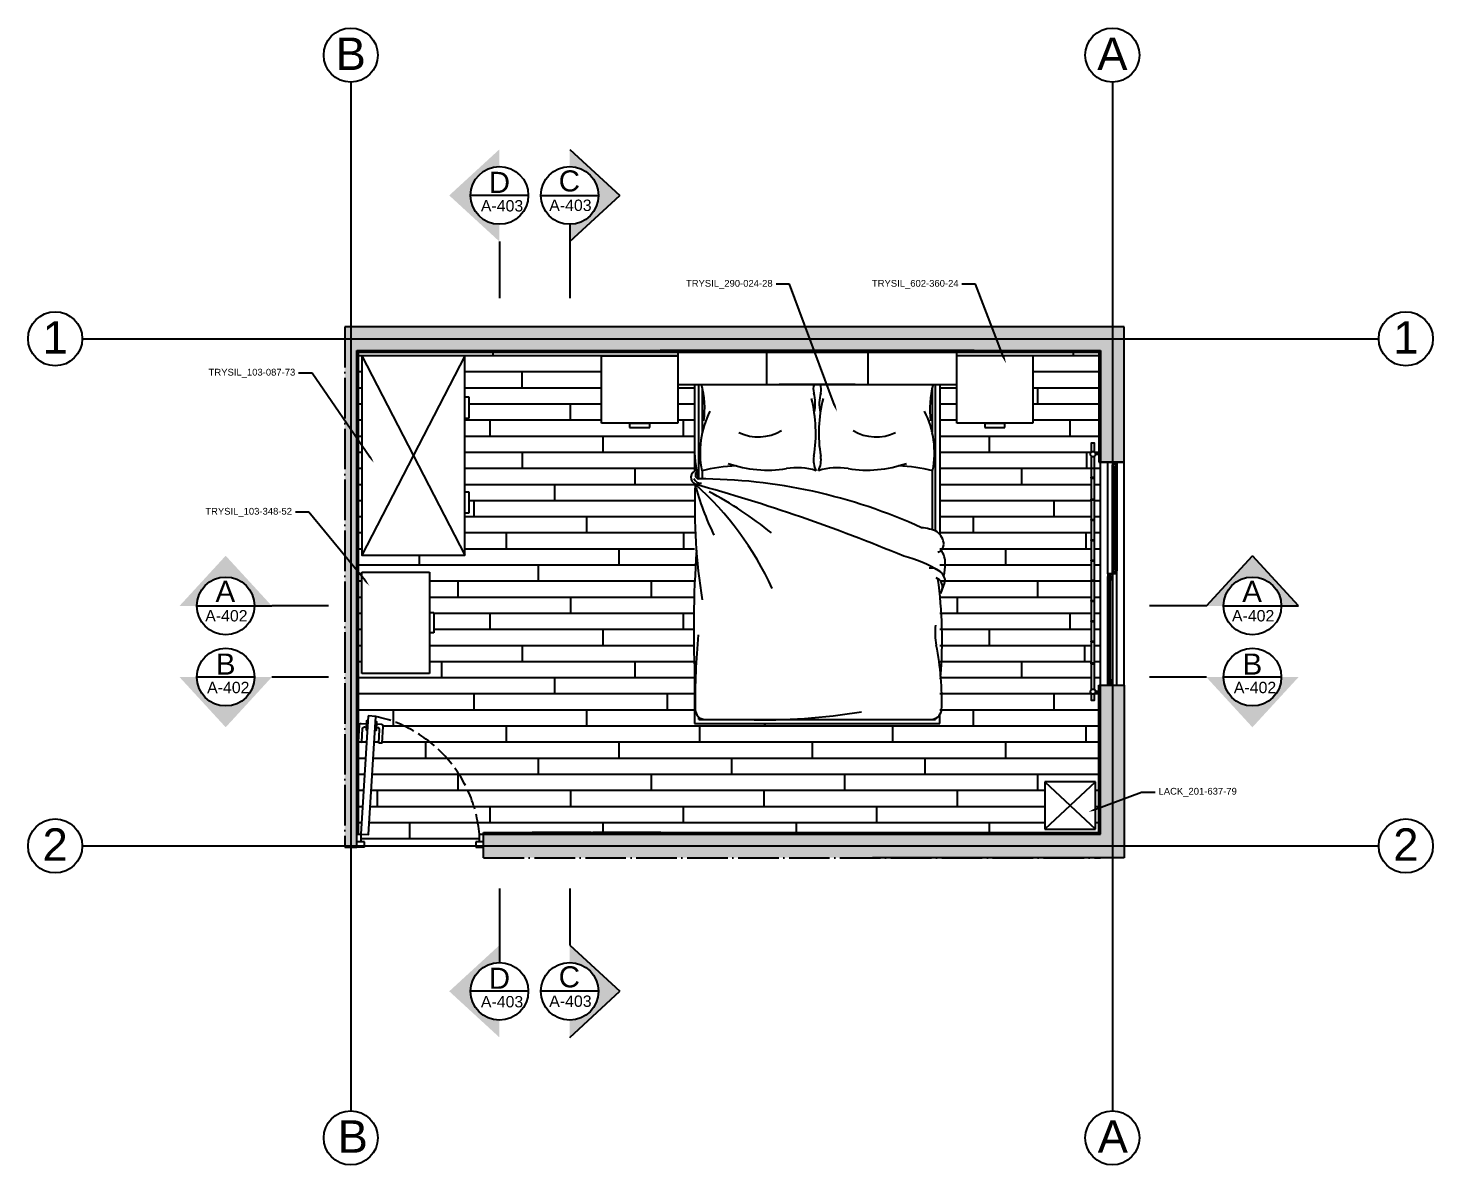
# Model space of a CAD drawing. Header units: millimetres. Extents: x 403 to 3338, y 395 to 1861.
# Drawn here: x 403 to 1234, y 1188 to 1861 of the extents above; entities that cross this region are included whole.
import ezdxf
from ezdxf import colors
from ezdxf.entities.mleader import LeaderData, LeaderLine
from ezdxf.enums import TextEntityAlignment as Align
from ezdxf.math import Vec2, Vec3

# ---------------------------------------------------------------- set-up
doc = ezdxf.new("R2010")
doc.units = ezdxf.units.MM
doc.linetypes.add('ACAD_ISO02W100', pattern=[15, 12, -3])
doc.linetypes.add('ACAD_ISO04W100', pattern=[30, 24, -3, 0, -3])
for name, color, linetype in [('A-ANNO-SYMB', 3, 'Continuous'), ('A-ANNO-TEXT', 3, 'Continuous'), ('A-DOOR-FULL', 4, 'Continuous'), ('A-FURN', 8, 'Continuous'), ('A-GLAZ-FULL', 4, 'Continuous'), ('A-WALL-FULL', 7, 'Continuous'), ('ACCESSORI', 6, 'Continuous'), ('CAMPITURA', 255, 'Continuous'), ('PAVIMENTAZIONE', 1, 'Continuous')]:
    doc.layers.add(name, color=color, linetype=linetype)
doc.styles.add('ARIAL', font='arial.ttf')
doc.styles.get("Standard").update_dxf_attribs({"font": 'arial.ttf'})

msp = doc.modelspace()

# ---------------------------------------------------------------- hatches: boundary and pattern name
at = {"layer": 'A-ANNO-SYMB'}
h = msp.add_hatch(color=256, dxfattribs=at)
h.dxf.hatch_style = 1
h.paths.add_polyline_path([(681.86, 1734.32), (681.86, 1744.5, -1), (681.86, 1778.64), (681.86, 1788.82), (652.2, 1761.57)])
h = msp.add_hatch(color=256, dxfattribs=at)
h.dxf.hatch_style = 1
h.paths.add_polyline_path([(723.44, 1788.82), (723.44, 1778.64, -1), (723.44, 1744.5), (723.44, 1734.32), (753.1, 1761.57)])
h = msp.add_hatch(color=256, dxfattribs=at)
h.dxf.hatch_style = 1
h.paths.add_polyline_path([(492.77, 1518.78), (502.95, 1518.78, -1), (537.09, 1518.78), (547.26, 1518.78), (520.02, 1548.44)])
h = msp.add_hatch(color=256, dxfattribs=at)
h.dxf.hatch_style = 1
h.paths.add_polyline_path([(1099.88, 1518.78), (1110.05, 1518.78, -1), (1144.2, 1518.78), (1154.37, 1518.78), (1127.12, 1548.44)])
h = msp.add_hatch(color=256, dxfattribs=at)
h.dxf.hatch_style = 1
h.paths.add_polyline_path([(547.26, 1476.62), (537.09, 1476.62, -1), (502.95, 1476.62), (492.77, 1476.62), (520.02, 1446.96)])
h = msp.add_hatch(color=256, dxfattribs=at)
h.dxf.hatch_style = 1
h.paths.add_polyline_path([(1154.37, 1476.62), (1144.2, 1476.62, -1), (1110.05, 1476.62), (1099.88, 1476.62), (1127.12, 1446.96)])
h = msp.add_hatch(color=256, dxfattribs=at)
h.dxf.hatch_style = 1
h.paths.add_polyline_path([(681.87, 1263.53), (681.87, 1273.71, -1), (681.87, 1307.85), (681.87, 1318.03), (652.21, 1290.78)])
h = msp.add_hatch(color=256, dxfattribs=at)
h.dxf.hatch_style = 1
h.paths.add_polyline_path([(723.44, 1318.03), (723.44, 1307.85, -1), (723.44, 1273.71), (723.44, 1263.53), (753.1, 1290.78)])
at = {"layer": 'CAMPITURA'}
h = msp.add_hatch(color=9, dxfattribs=at)
h.dxf.hatch_style = 1
h.paths.add_polyline_path([(1051.32, 1683.78), (590.43, 1683.78), (590.43, 1376.08), (597.51, 1376.08), (597.51, 1669.78), (1037.32, 1669.78), (1037.32, 1603.78), (1051.32, 1603.78)])
h.paths.add_polyline_path([(1037.32, 1383.78), (672.51, 1383.78), (672.51, 1369.78), (1037.32, 1369.78), (1051.32, 1369.78), (1051.32, 1471.78), (1044.32, 1471.78), (1044.32, 1471.78), (1037.32, 1471.78)])

# ---------------------------------------------------------------- linework, layer by layer
at = {"layer": 'A-ANNO-SYMB'}
for p, q in [((723.44, 1788.82), (753.1, 1761.57)), ((698.96, 1761.57), (664.82, 1761.57)), ((706.37, 1761.57), (740.51, 1761.57)), ((723.44, 1734.32), (753.1, 1761.57)), ((723.44, 1744.5), (723.44, 1734.32)), ((681.86, 1734.32), (681.86, 1700.72)), ((723.44, 1734.32), (723.44, 1700.72)), ((1099.88, 1518.78), (1127.12, 1548.44)), ((1154.37, 1518.78), (1127.12, 1548.44)), ((502.95, 1518.78), (537.09, 1518.78)), ((537.09, 1518.78), (547.26, 1518.78)), ((580.86, 1518.78), (547.26, 1518.78)), ((1099.88, 1518.78), (1066.28, 1518.78)), ((1110.05, 1518.78), (1144.2, 1518.78)), ((1144.2, 1518.78), (1154.37, 1518.78)), ((537.09, 1476.64), (502.95, 1476.64)), ((580.86, 1476.62), (547.26, 1476.62)), ((1099.88, 1476.62), (1066.28, 1476.62)), ((1144.19, 1476.64), (1110.05, 1476.64)), ((681.9, 1351.63), (681.9, 1307.85)), ((723.44, 1351.63), (723.44, 1318.03)), ((723.44, 1318.03), (753.1, 1290.78)), ((698.97, 1290.78), (664.83, 1290.78)), ((740.51, 1290.78), (706.37, 1290.78)), ((723.44, 1263.53), (753.1, 1290.78))]:
    msp.add_line(p, q, dxfattribs=at)
at = {"layer": 'A-ANNO-SYMB', "ltscale": 0.04}
for p, q in [((435.19, 1676.78), (1201.84, 1676.78)), ((435.19, 1376.78), (1201.84, 1376.78))]:
    msp.add_line(p, q, dxfattribs=at)
for points in [[(593.97, 1828.56), (593.97, 1220.09)], [(1044.32, 1828.56), (1044.32, 1220.09)]]:
    msp.add_lwpolyline(points, dxfattribs=at)
at = {"layer": 'A-ANNO-SYMB'}
for centre, radius in [((593.97, 1844.56), 16), ((1044.32, 1844.56), 16), ((681.89, 1761.57), 17.07), ((723.44, 1761.57), 17.07), ((419.19, 1676.78), 16), ((1217.84, 1676.78), 16), ((520.02, 1518.78), 17.07), ((1127.12, 1518.78), 17.07), ((520.02, 1476.64), 17.07), ((1127.12, 1476.64), 17.07), ((419.19, 1376.78), 16), ((1217.84, 1376.78), 16), ((681.9, 1290.78), 17.07), ((723.44, 1290.78), 17.07), ((593.97, 1204.09), 16), ((1044.32, 1204.09), 16)]:
    msp.add_circle(centre, radius, dxfattribs=at)
at = {"layer": 'A-DOOR-FULL', "ltscale": 0.1}
for p, q in [((597.51, 1383.78), (600.01, 1383.78)), ((600.01, 1379.28), (597.51, 1379.28)), ((600.01, 1383.78), (600.01, 1379.28)), ((602.01, 1379.28), (600.01, 1379.28)), ((602.01, 1376.08), (602.01, 1379.28)), ((672.51, 1379.28), (668.01, 1379.28)), ((668.01, 1379.28), (668.01, 1376.08)), ((670.01, 1383.78), (672.51, 1383.78)), ((670.01, 1379.28), (670.01, 1383.78)), ((602.01, 1376.08), (597.51, 1376.08)), ((668.01, 1376.08), (672.51, 1376.08))]:
    msp.add_line(p, q, dxfattribs=at)
at = {"layer": 'A-DOOR-FULL', "ltscale": 15}
msp.add_lwpolyline([(604.23, 1453.65), (600.01, 1383.78), (604.5, 1383.51), (608.72, 1453.38)], close=True, dxfattribs=at)
at = {"layer": 'A-DOOR-FULL', "linetype": 'ACAD_ISO02W100'}
msp.add_arc((592.26, 1377.1), 78.04, 4.91215, 77.82292, dxfattribs=at)
at = {"layer": 'A-FURN'}
for p, q in [((661.51, 1666.78), (600.51, 1548.78)), ((600.51, 1666.78), (661.51, 1548.78)), ((742.32, 1666.78), (787.32, 1666.78)), ((742.32, 1626.78), (742.32, 1666.78)), ((787.32, 1666.78), (787.32, 1626.78)), ((952.32, 1666.81), (997.32, 1666.81)), ((952.32, 1626.81), (952.32, 1666.81)), ((997.32, 1666.81), (997.32, 1626.81)), ((797.32, 1649.78), (797.32, 1598.62)), ((799.82, 1593.87), (799.82, 1649.78)), ((801.82, 1648.03), (801.82, 1621.27)), ((892.32, 1649.78), (847.32, 1649.78)), ((937.82, 1648.03), (937.82, 1621.27)), ((939.82, 1563.03), (939.82, 1649.78)), ((942.32, 1649.78), (942.32, 1561.02)), ((664.01, 1642.2), (661.51, 1642.2)), ((664.01, 1629.86), (664.01, 1642.2)), ((661.51, 1629.86), (664.01, 1629.86)), ((787.32, 1626.78), (742.32, 1626.78)), ((758.82, 1626.78), (758.82, 1624.28)), ((758.82, 1626.78), (770.82, 1626.78)), ((758.82, 1624.28), (770.82, 1624.28)), ((770.82, 1624.28), (770.82, 1626.78)), ((997.32, 1626.81), (952.32, 1626.81)), ((968.82, 1626.81), (968.82, 1624.31)), ((968.82, 1626.81), (980.82, 1626.81)), ((968.82, 1624.31), (980.82, 1624.31)), ((980.82, 1624.31), (980.82, 1626.81)), ((1034.29, 1608.76), (1037.32, 1608.76)), ((1037.32, 1608.28), (1034.29, 1608.27)), ((1037.32, 1471.78), (1037.32, 1603.78)), ((1041.69, 1537.78), (1041.69, 1603.78)), ((1051.32, 1471.78), (1051.32, 1603.78)), ((801.82, 1598.81), (801.82, 1593.63)), ((937.82, 1598.81), (937.82, 1563.77)), ((1031.71, 1594.85), (1033.81, 1594.85)), ((1031.71, 1594.35), (1031.71, 1594.85)), ((1031.71, 1594.35), (1033.81, 1594.35)), ((664.01, 1586.13), (661.51, 1586.13)), ((664.01, 1573.79), (664.01, 1586.13)), ((1031.8, 1581.94), (1033.81, 1581.94)), ((1031.8, 1581.44), (1031.8, 1581.94)), ((1031.8, 1581.44), (1033.81, 1581.44)), ((661.51, 1573.79), (664.01, 1573.79)), ((1031.8, 1569.94), (1033.81, 1569.94)), ((1031.8, 1569.44), (1031.8, 1569.94)), ((1031.8, 1569.44), (1033.81, 1569.44)), ((1031.8, 1557.89), (1033.81, 1557.89)), ((1031.8, 1557.39), (1031.8, 1557.89)), ((1031.8, 1557.39), (1033.81, 1557.39)), ((1031.8, 1545.84), (1033.81, 1545.84)), ((1031.8, 1545.34), (1031.8, 1545.84)), ((1031.8, 1545.34), (1033.81, 1545.34)), ((600.51, 1478.78), (600.51, 1538.78)), ((600.51, 1538.78), (640.51, 1538.78)), ((640.51, 1538.78), (640.51, 1478.78)), ((1046.94, 1471.78), (1046.94, 1537.78)), ((945.11, 1532.54), (942.72, 1526.05)), ((1031.8, 1534.05), (1033.81, 1534.05)), ((1031.8, 1533.55), (1031.8, 1534.05)), ((1031.8, 1533.55), (1033.81, 1533.55)), ((1031.8, 1522), (1033.81, 1522)), ((1031.8, 1521.5), (1031.8, 1522)), ((1031.8, 1521.5), (1033.81, 1521.5)), ((640.51, 1514.78), (643.01, 1514.78)), ((643.01, 1514.78), (643.01, 1502.78)), ((598.51, 1509.03), (597.51, 1509.03)), ((598.51, 1508.53), (597.51, 1508.53)), ((1031.8, 1509.95), (1033.81, 1509.95)), ((1031.8, 1509.45), (1031.8, 1509.95)), ((1031.8, 1509.45), (1033.81, 1509.45)), ((643.01, 1502.78), (640.51, 1502.78)), ((1031.8, 1497.96), (1033.81, 1497.96)), ((1031.8, 1497.46), (1031.8, 1497.96)), ((1031.8, 1497.46), (1033.81, 1497.46)), ((640.51, 1478.78), (600.51, 1478.78)), ((797.32, 1479.78), (797.32, 1449.12)), ((1031.71, 1485.06), (1033.81, 1485.06)), ((1031.71, 1484.56), (1031.71, 1485.06)), ((1031.71, 1484.56), (1033.81, 1484.56)), ((1034.29, 1468.29), (1037.32, 1468.29)), ((1037.32, 1467.8), (1034.29, 1467.79)), ((942.32, 1449.12), (942.32, 1454.47)), ((797.32, 1449.12), (942.32, 1449.12)), ((799.82, 1451.62), (799.82, 1452.91)), ((799.82, 1451.62), (939.82, 1451.62)), ((801.82, 1451.78), (801.82, 1451.62)), ((939.82, 1452.17), (939.82, 1451.62)), ((1034.32, 1414.78), (1004.32, 1414.78)), ((1004.32, 1414.78), (1004.32, 1386.78)), ((1034.32, 1414.78), (1004.32, 1386.78)), ((1004.32, 1414.78), (1034.32, 1386.78)), ((1034.32, 1386.78), (1034.32, 1414.78)), ((736.2, 1384.78), (736.2, 1383.78)), ((737.2, 1384.78), (737.2, 1383.78)), ((772.2, 1384.78), (772.2, 1383.78)), ((1004.32, 1386.78), (1034.32, 1386.78))]:
    msp.add_line(p, q, dxfattribs=at)
for points in [[(847.32, 1669.78), (787.32, 1669.78), (787.32, 1649.78), (847.32, 1649.78)], [(892.32, 1649.78), (952.32, 1649.78), (952.32, 1669.78), (892.32, 1669.78)], [(1033.81, 1609.65), (1033.81, 1615.03), (1031.81, 1615.03), (1031.81, 1609.65)], [(1031.81, 1607.42), (1031.81, 1594.85)], [(1033.81, 1469.15), (1033.81, 1607.42)], [(1031.81, 1594.35), (1031.81, 1581.94)], [(1031.81, 1581.44), (1031.81, 1569.94)], [(1031.81, 1569.44), (1031.81, 1557.89)], [(1031.81, 1557.39), (1031.81, 1545.84)], [(1031.81, 1547.49), (1031.81, 1545.84)], [(1031.81, 1545.84), (1031.81, 1534.05)], [(598.51, 1509.03), (598.51, 1539.03), (597.51, 1539.03), (597.51, 1509.03)], [(1031.81, 1533.55), (1031.81, 1522)], [(1031.81, 1521.5), (1031.81, 1509.95)], [(597.51, 1508.53), (597.51, 1478.53), (598.51, 1478.53), (598.51, 1508.53)], [(1031.81, 1509.45), (1031.81, 1497.96)], [(1031.81, 1497.46), (1031.81, 1485.06)], [(1031.81, 1484.56), (1031.81, 1469.15)], [(1031.81, 1466.92), (1031.81, 1463.03), (1033.81, 1463.03), (1033.81, 1466.92)], [(736.2, 1384.78), (701.2, 1384.78), (701.2, 1383.78), (736.2, 1383.78)], [(737.2, 1383.78), (777.32, 1383.78), (777.32, 1384.78), (737.2, 1384.78)]]:
    msp.add_lwpolyline(points, dxfattribs=at)
for points in [[(839.82, 1649.78), (899.82, 1649.78), (899.82, 1669.78), (839.82, 1669.78)], [(600.51, 1666.78), (600.51, 1548.78), (661.51, 1548.78), (661.51, 1666.78)]]:
    msp.add_lwpolyline(points, close=True, dxfattribs=at)
for centre in [(1032.81, 1608.53), (1032.81, 1468.03)]:
    msp.add_circle(centre, 1.5, dxfattribs=at)
for centre, radius, start, end in [((747.81, 1635.48), 55.45, 352.46108, 14.94438), ((876.06, 1647.01), 8.58, 161.17617, 195.19877), ((844.88, 1638.54), 23.74, 347.31196, 15.19877), ((894.76, 1638.54), 23.74, 164.80123, 192.68804), ((863.57, 1647.01), 8.58, 344.80123, 18.82383), ((991.83, 1635.48), 55.45, 165.05562, 187.53892), ((786.5, 1621.1), 82.44, 350.37112, 14.25995), ((953.14, 1621.1), 82.44, 165.74005, 189.62888), ((855.08, 1609.43), 54.56, 153.33187, 191.28912), ((884.55, 1609.43), 54.56, 348.71088, 26.66813), ((835.09, 1644.84), 26.14, 243.70245, 301.27025), ((904.55, 1644.84), 26.14, 238.72975, 296.29755), ((872.77, 1612.85), 75.59, 178.78024, 194.52183), ((881.38, 1605), 13.8, 170.37112, 206.96494), ((858.25, 1605), 13.8, 333.03506, 9.62888), ((799.65, 1594.75), 4.52, 106.30048, 243.93818), ((800.06, 1596.13), 2.28, 129.39578, 258.1256), ((824.84, 1506.13), 95.5, 91.79615, 104.10085), ((840.35, 1669.25), 70.16, 250.6572, 279.25007), ((857.74, 1563.05), 37.46, 72.35976, 99.39259), ((881.9, 1563.05), 37.46, 80.60741, 107.64024), ((899.29, 1669.25), 70.16, 260.74993, 289.3428), ((914.8, 1506.13), 95.5, 75.89915, 88.20385), ((800.96, 1595.84), 4.52, 202.60519, 274.49888), ((1124.51, 1576.39), 327.16, 177.49407, 189.50941), ((675.73, 1453.09), 183.86, 24.38327, 48.45325), ((522.49, 593.44), 1034.52, 67.34673, 74.57423), ((944.76, 1627.89), 151.73, 194.18939, 206.30958), ((799.14, 1276.66), 317.24, 65.34046, 89.91813), ((698.22, 1383.17), 229.88, 51.03759, 62.08563), ((929.92, 1539.4), 25.62, 65.03386, 86.464), ((933.72, 1554.08), 11.06, 4.6849, 50.59841), ((939.28, 1555.68), 5.5, 290.20518, 352.66126), ((1404.93, 1506.05), 608.18, 175.6972, 183.22298), ((905.28, 1481.02), 68.93, 58.01123, 76.86513), ((933.7, 1544.44), 11.77, 356.60169, 37.7302), ((936.54, 1531.89), 9.27, 15.90198, 93.83976), ((939.32, 1535.32), 4.85, 50.12146, 59.2976), ((921.67, 1542.97), 23.79, 344.2384, 1.84941), ((938.41, 1530.14), 5.46, 339.7541, 70.67242), ((682.27, 1499.02), 261.38, 355.17528, 7.87647), ((939.99, 1534.43), 5.46, 339.7541, 360), ((939.99, 1534.43), 5.46, 339.7541, 360), ((975.87, 1502.63), 36.4, 172.47467, 191.34253), ((1194.27, 1463.78), 396.64, 174.51411, 180.93), ((776.44, 1462.62), 167.01, 358.06689, 11.34253), ((803.65, 1457.5), 5.97, 179.81317, 267.9636), ((838.62, 1799.61), 348.23, 268.3066, 279.48315), ((936.74, 1458.24), 6.73, 274.42809, 349.25745)]:
    msp.add_arc(centre, radius, start, end, dxfattribs=at)
at = {"layer": 'A-GLAZ-FULL'}
for p, q in [((1044.32, 1603.78), (1044.32, 1602.11)), ((1046.94, 1603.78), (1044.32, 1603.78)), ((1046.94, 1603.53), (1044.57, 1603.53)), ((1044.57, 1602.11), (1044.57, 1603.53)), ((1046.94, 1603.78), (1046.94, 1602.11)), ((1044.32, 1539.44), (1044.32, 1602.11)), ((1044.57, 1602.11), (1044.32, 1602.11)), ((1044.96, 1602.73), (1046.3, 1602.73)), ((1044.96, 1602.73), (1044.96, 1599.82)), ((1044.96, 1599.82), (1045.38, 1599.82)), ((1045.38, 1540.36), (1045.38, 1600.82)), ((1045.88, 1600.82), (1045.38, 1600.82)), ((1045.88, 1540.36), (1045.88, 1600.82)), ((1045.88, 1599.82), (1046.3, 1599.82)), ((1046.3, 1602.73), (1046.3, 1599.82)), ((1046.94, 1602.11), (1046.94, 1539.44)), ((1046.94, 1537.78), (1041.69, 1537.78)), ((1041.69, 1537.78), (1041.69, 1536.11)), ((1041.94, 1536.11), (1041.94, 1537.53)), ((1044.32, 1537.53), (1041.94, 1537.53)), ((1042.34, 1536.73), (1043.67, 1536.73)), ((1042.34, 1536.73), (1042.34, 1533.82)), ((1043.67, 1536.73), (1043.67, 1533.82)), ((1044.32, 1537.78), (1044.32, 1539.44)), ((1044.32, 1539.44), (1044.57, 1539.44)), ((1044.32, 1537.78), (1044.32, 1536.11)), ((1044.57, 1539.44), (1044.57, 1538.03)), ((1044.57, 1539.44), (1044.57, 1538.03)), ((1046.94, 1538.03), (1044.57, 1538.03)), ((1044.57, 1538.03), (1046.94, 1538.03)), ((1044.96, 1538.82), (1044.96, 1541.36)), ((1044.96, 1541.36), (1045.38, 1541.36)), ((1044.96, 1538.82), (1046.3, 1538.82)), ((1045.88, 1540.36), (1045.38, 1540.36)), ((1045.88, 1541.36), (1046.3, 1541.36)), ((1046.3, 1538.82), (1046.3, 1541.36)), ((1046.94, 1537.78), (1046.94, 1539.44)), ((1041.69, 1473.44), (1041.69, 1536.11)), ((1041.94, 1536.11), (1041.69, 1536.11)), ((1042.34, 1533.82), (1042.76, 1533.82)), ((1042.76, 1474.36), (1042.76, 1534.82)), ((1043.26, 1534.82), (1042.76, 1534.82)), ((1043.26, 1474.36), (1043.26, 1534.82)), ((1043.26, 1533.82), (1043.67, 1533.82)), ((1044.32, 1536.11), (1044.32, 1473.44)), ((1041.69, 1471.78), (1041.69, 1473.44)), ((1041.69, 1473.44), (1041.94, 1473.44)), ((1044.32, 1471.78), (1041.69, 1471.78)), ((1041.94, 1473.44), (1041.94, 1472.03)), ((1041.94, 1473.44), (1041.94, 1472.03)), ((1044.32, 1472.03), (1041.94, 1472.03)), ((1041.94, 1472.03), (1044.32, 1472.03)), ((1042.34, 1472.82), (1042.34, 1475.36)), ((1042.34, 1475.36), (1042.76, 1475.36)), ((1042.34, 1472.82), (1043.67, 1472.82)), ((1043.26, 1475.36), (1043.67, 1475.36)), ((1043.67, 1472.82), (1043.67, 1475.36)), ((1044.32, 1471.78), (1044.32, 1473.44))]:
    msp.add_line(p, q, dxfattribs=at)
at = {"layer": 'A-WALL-FULL'}
for p, q in [((1051.32, 1683.78), (590.43, 1683.78)), ((1051.32, 1603.78), (1051.32, 1683.78)), ((597.51, 1376.08), (597.51, 1669.78)), ((597.51, 1669.78), (1037.32, 1669.78)), ((1037.32, 1669.78), (1037.32, 1603.78)), ((1051.32, 1603.78), (1037.32, 1603.78)), ((1037.32, 1603.78), (1051.32, 1603.78)), ((1037.32, 1383.78), (1037.32, 1471.78)), ((1037.32, 1471.78), (1051.32, 1471.78)), ((1051.32, 1471.78), (1051.32, 1369.78)), ((672.51, 1369.78), (672.51, 1383.78)), ((672.51, 1383.78), (1037.32, 1383.78)), ((590.43, 1376.08), (597.51, 1376.08)), ((1051.32, 1369.78), (902.51, 1369.78))]:
    msp.add_line(p, q, dxfattribs=at)
at = {"layer": 'A-WALL-FULL', "linetype": 'ACAD_ISO04W100'}
for p, q in [((590.43, 1683.78), (590.43, 1376.08)), ((672.51, 1369.78), (1037.32, 1369.78))]:
    msp.add_line(p, q, dxfattribs=at)
at = {"layer": 'ACCESSORI'}
for points in [[(777.01, 1669.28), (787.32, 1669.28), (787.32, 1669.78), (777.01, 1669.78)], [(952.32, 1669.28), (962.63, 1669.28), (962.63, 1669.78), (952.32, 1669.78)], [(598.01, 1463.31), (598.01, 1473.62), (597.51, 1473.62), (597.51, 1463.31)], [(677.51, 1383.78), (687.57, 1383.78), (687.57, 1384.28), (677.51, 1384.28)]]:
    msp.add_lwpolyline(points, close=True, dxfattribs=at)
for points in [[(598.5, 1438.37), (599.1, 1448.33, -0.414214), (600.15, 1449.26), (603.25, 1449.08)], [(600.49, 1438.25), (600.97, 1446.21, -0.414214), (602.03, 1447.15), (603.13, 1447.08)], [(610.58, 1437.64), (611.06, 1445.6, 0.414214), (610.12, 1446.66), (609.02, 1446.72)], [(612.58, 1437.52), (613.18, 1447.48, 0.414214), (612.24, 1448.53), (609.14, 1448.72)]]:
    msp.add_lwpolyline(points, format="xyb", dxfattribs=at)
for points in [[(604.05, 1450.66), (603.35, 1450.7), (603.03, 1445.46), (603.73, 1445.42)], [(604.05, 1450.66), (603.73, 1445.42)], [(608.54, 1450.39), (609.24, 1450.34), (608.93, 1445.1), (608.23, 1445.14)], [(608.54, 1450.39), (608.23, 1445.14)], [(598.5, 1438.37), (600.49, 1438.25)], [(612.58, 1437.52), (610.58, 1437.64)]]:
    msp.add_lwpolyline(points, dxfattribs=at)
at = {"layer": 'PAVIMENTAZIONE'}
for p, q in [((598.51, 1668.78), (597.51, 1669.78)), ((1036.32, 1668.78), (1037.32, 1669.78)), ((598.51, 1668.78), (1036.32, 1668.78)), ((598.51, 1438.62), (598.51, 1668.78)), ((1021.08, 1668.78), (1021.08, 1666.88)), ((1036.32, 1668.78), (1036.32, 1608.76)), ((1000.13, 1647.82), (1000.13, 1638.3)), ((676.28, 1628.77), (676.28, 1619.25)), ((790.58, 1628.77), (790.58, 1619.25)), ((1019.18, 1628.77), (1019.18, 1619.25)), ((742.95, 1619.25), (742.95, 1609.72)), ((971.55, 1619.25), (971.55, 1609.72)), ((695.33, 1609.72), (695.33, 1600.2)), ((1029.02, 1609.72), (1029.02, 1600.2)), ((1036.32, 1608.27), (1036.32, 1603.78)), ((1036.32, 1603.78), (1037.32, 1603.78)), ((762, 1600.2), (762, 1590.67)), ((990.6, 1600.2), (990.6, 1590.67)), ((714.38, 1590.67), (714.38, 1581.15)), ((666.75, 1581.15), (666.75, 1571.62)), ((1009.65, 1581.15), (1009.65, 1571.63)), ((733.43, 1571.62), (733.43, 1562.1)), ((962.03, 1571.62), (962.03, 1562.1)), ((685.8, 1562.1), (685.8, 1552.58)), ((790.69, 1562.1), (790.69, 1552.58)), ((1028.7, 1562.1), (1028.7, 1552.58)), ((634.38, 1548.78), (634.38, 1543.05)), ((752.48, 1552.57), (752.48, 1543.05)), ((981.08, 1552.57), (981.08, 1543.05)), ((704.85, 1543.05), (704.85, 1533.53)), ((657.23, 1533.52), (657.23, 1524)), ((771.53, 1533.52), (771.53, 1524)), ((1000.13, 1533.52), (1000.13, 1524)), ((723.9, 1524), (723.9, 1514.47)), ((952.5, 1524), (952.5, 1514.47)), ((676.28, 1514.47), (676.28, 1504.95)), ((790.58, 1514.47), (790.58, 1504.95)), ((1019.18, 1514.47), (1019.18, 1504.95)), ((742.95, 1504.95), (742.95, 1495.42)), ((971.55, 1504.95), (971.55, 1495.42)), ((695.33, 1495.42), (695.33, 1485.9)), ((1027.93, 1495.42), (1027.93, 1485.9)), ((647.7, 1485.9), (647.7, 1476.38)), ((762, 1485.9), (762, 1476.38)), ((990.6, 1485.9), (990.6, 1476.38)), ((714.38, 1476.37), (714.38, 1466.85)), ((1036.32, 1471.78), (1037.32, 1471.78)), ((1036.32, 1468.29), (1036.32, 1471.78)), ((666.75, 1466.85), (666.75, 1457.33)), ((781.05, 1466.85), (781.05, 1457.33)), ((1009.65, 1466.85), (1009.65, 1457.33)), ((1036.32, 1384.78), (1036.32, 1467.8)), ((619.13, 1457.32), (619.13, 1447.8)), ((733.43, 1457.32), (733.43, 1447.8)), ((962.03, 1457.32), (962.03, 1447.8)), ((685.8, 1447.8), (685.8, 1438.28)), ((800.1, 1447.8), (800.1, 1438.28)), ((914.4, 1447.8), (914.4, 1438.28)), ((1028.7, 1447.8), (1028.7, 1438.28)), ((598.51, 1383.78), (598.51, 1438.37)), ((638.18, 1438.27), (638.18, 1428.75)), ((752.48, 1438.27), (752.48, 1428.75)), ((866.78, 1438.27), (866.78, 1428.75)), ((981.08, 1438.27), (981.08, 1428.75)), ((704.85, 1428.75), (704.85, 1419.22)), ((819.15, 1428.75), (819.15, 1419.23)), ((933.45, 1428.75), (933.45, 1419.22)), ((657.23, 1419.22), (657.23, 1409.7)), ((771.53, 1419.22), (771.53, 1409.7)), ((885.83, 1419.22), (885.83, 1409.7)), ((1000.13, 1419.22), (1000.13, 1409.7)), ((609.6, 1409.7), (609.6, 1400.17)), ((723.9, 1409.7), (723.9, 1400.17)), ((838.2, 1409.7), (838.2, 1400.17)), ((952.5, 1409.7), (952.5, 1400.17)), ((676.28, 1400.17), (676.28, 1390.65)), ((790.58, 1400.17), (790.58, 1390.65)), ((904.88, 1400.17), (904.88, 1390.65)), ((628.65, 1390.65), (628.65, 1381.12)), ((742.95, 1390.65), (742.95, 1384.78)), ((857.25, 1390.65), (857.25, 1384.78)), ((971.55, 1390.65), (971.55, 1384.78)), ((672.51, 1384.78), (1036.32, 1384.78)), ((672.51, 1383.78), (672.51, 1384.78)), ((1036.32, 1384.78), (1037.32, 1383.78))]:
    msp.add_line(p, q, dxfattribs=at)
at = {"layer": 'PAVIMENTAZIONE', "linetype": 'Continuous'}
for p, q in [((598.51, 1666.88), (787.32, 1666.88)), ((638.08, 1666.78), (638.18, 1666.87)), ((678.18, 1666.88), (678.18, 1668.78)), ((752.38, 1666.78), (752.48, 1666.87)), ((952.32, 1666.88), (1036.32, 1666.88)), ((981.01, 1666.81), (981.08, 1666.87)), ((598.51, 1657.35), (600.51, 1657.35)), ((661.51, 1657.35), (742.32, 1657.35)), ((695.33, 1647.82), (695.34, 1657.35)), ((997.32, 1657.35), (1036.32, 1657.35)), ((598.51, 1647.83), (600.51, 1647.83)), ((661.51, 1647.83), (742.32, 1647.83)), ((787.32, 1647.83), (797.32, 1647.83)), ((942.32, 1647.83), (952.32, 1647.83)), ((997.32, 1647.83), (1036.32, 1647.83)), ((598.59, 1638.3), (600.51, 1638.3)), ((664.01, 1638.3), (742.32, 1638.3)), ((723.93, 1628.78), (723.9, 1638.3)), ((787.32, 1638.3), (797.32, 1638.3)), ((942.32, 1638.3), (952.32, 1638.3)), ((997.32, 1638.3), (1036.32, 1638.3)), ((598.62, 1628.78), (600.51, 1628.78)), ((661.51, 1628.78), (742.32, 1628.78)), ((787.32, 1628.78), (797.32, 1628.78)), ((942.32, 1628.78), (952.32, 1628.78)), ((997.32, 1628.78), (1036.32, 1628.78)), ((598.51, 1619.25), (600.51, 1619.25)), ((661.51, 1619.25), (797.32, 1619.25)), ((942.32, 1619.25), (1036.32, 1619.25)), ((598.51, 1609.72), (600.51, 1609.72)), ((661.51, 1609.72), (797.32, 1609.72)), ((942.32, 1609.72), (1031.81, 1609.72)), ((1033.81, 1609.72), (1036.32, 1609.72)), ((598.51, 1600.2), (600.51, 1600.2)), ((661.51, 1600.2), (797.32, 1600.2)), ((942.32, 1600.2), (1037.32, 1600.2)), ((598.51, 1590.67), (600.51, 1590.67)), ((661.51, 1590.67), (797.32, 1590.67)), ((942.32, 1590.67), (1031.81, 1590.67)), ((942.32, 1590.02), (942.98, 1590.67)), ((1033.81, 1590.67), (1037.32, 1590.67)), ((598.51, 1581.15), (600.51, 1581.15)), ((664.01, 1581.15), (797.32, 1581.15)), ((942.32, 1581.15), (1031.81, 1581.15)), ((1033.81, 1581.15), (1037.32, 1581.15)), ((598.51, 1571.62), (600.51, 1571.62)), ((661.51, 1571.62), (797.32, 1571.62)), ((942.32, 1571.62), (1031.81, 1571.62)), ((1033.81, 1571.62), (1037.32, 1571.62)), ((598.51, 1562.1), (600.51, 1562.1)), ((661.51, 1562.1), (797.32, 1562.1)), ((942.32, 1562.1), (1031.81, 1562.1)), ((1033.81, 1562.1), (1037.32, 1562.1)), ((598.51, 1552.58), (600.51, 1552.58)), ((661.51, 1552.58), (797.32, 1552.58)), ((942.32, 1552.58), (1031.81, 1552.58)), ((1033.81, 1552.58), (1037.32, 1552.58)), ((598.51, 1543.05), (797.32, 1543.05)), ((942.32, 1543.05), (1031.81, 1543.05)), ((1033.81, 1543.05), (1037.32, 1543.05)), ((598.51, 1533.53), (600.51, 1533.53)), ((640.51, 1533.53), (797.32, 1533.53)), ((942.32, 1533.53), (1031.81, 1533.53)), ((1033.81, 1533.53), (1037.32, 1533.53)), ((598.51, 1524), (600.51, 1524)), ((640.51, 1524), (797.32, 1524)), ((942.32, 1524), (1031.81, 1524)), ((1033.81, 1524), (1037.32, 1524)), ((598.51, 1514.47), (600.51, 1514.47)), ((643.01, 1514.47), (797.32, 1514.47)), ((942.32, 1514.47), (1031.81, 1514.47)), ((1033.81, 1514.47), (1037.32, 1514.47)), ((598.51, 1504.95), (600.51, 1504.95)), ((643.01, 1504.95), (797.32, 1504.95)), ((942.32, 1504.95), (1031.81, 1504.95)), ((1033.81, 1504.95), (1037.32, 1504.95)), ((598.51, 1495.42), (600.51, 1495.42)), ((640.51, 1495.42), (797.32, 1495.42)), ((942.32, 1495.42), (1031.81, 1495.42)), ((1033.81, 1495.42), (1037.32, 1495.42)), ((598.51, 1485.9), (600.51, 1485.9)), ((640.51, 1485.9), (797.32, 1485.9)), ((942.32, 1485.9), (1031.81, 1485.9)), ((1033.81, 1485.9), (1037.32, 1485.9)), ((598.51, 1476.38), (797.32, 1476.38)), ((942.32, 1476.38), (1031.81, 1476.38)), ((942.32, 1475.72), (942.98, 1476.37)), ((1033.81, 1476.38), (1037.32, 1476.38)), ((598.51, 1466.85), (797.32, 1466.85)), ((942.32, 1466.85), (1031.81, 1466.85)), ((1033.81, 1466.85), (1036.32, 1466.85)), ((598.51, 1457.33), (797.32, 1457.33)), ((942.32, 1457.33), (1036.32, 1457.33)), ((613.14, 1447.8), (1036.32, 1447.8)), ((838.2, 1447.8), (839.55, 1449.15)), ((598.51, 1438.28), (600.05, 1438.28)), ((600.49, 1438.28), (603.3, 1438.28)), ((608.44, 1438.28), (610.62, 1438.28)), ((612.62, 1438.28), (1036.32, 1438.28)), ((598.51, 1428.75), (602.72, 1428.75)), ((607.75, 1428.75), (1036.32, 1428.75)), ((598.51, 1419.22), (602.15, 1419.22)), ((607.07, 1419.22), (1036.32, 1419.22)), ((598.51, 1409.7), (601.57, 1409.7)), ((606.38, 1409.7), (1004.32, 1409.7)), ((1034.32, 1409.7), (1036.32, 1409.7)), ((598.51, 1400.17), (601, 1400.17)), ((605.7, 1400.17), (1004.32, 1400.17)), ((1034.32, 1400.17), (1036.32, 1400.17)), ((598.51, 1390.65), (600.42, 1390.65)), ((605.01, 1390.65), (1004.32, 1390.65)), ((1034.32, 1390.65), (1036.32, 1390.65)), ((600.01, 1381.12), (670.01, 1381.12))]:
    msp.add_line(p, q, dxfattribs=at)

# ---------------------------------------------------------------- texts
at = {"layer": 'A-ANNO-SYMB', "style": 'ARIAL'}
for tag, height, p in [('D', 12.48, (681.87, 1769.29)), ('C', 12.48, (723.23, 1770.15)), ('A-403', 6.72, (683.43, 1755.43)), ('A-403', 6.72, (723.86, 1755.73)), ('A', 12.48, (519.81, 1527.36)), ('A', 12.48, (1126.92, 1527.36)), ('A-402', 6.72, (520.44, 1512.94)), ('A-402', 6.72, (1127.55, 1512.94)), ('B', 12.48, (520, 1484.36)), ('B', 12.48, (1127.11, 1484.36)), ('A-402', 6.72, (521.56, 1470.5)), ('A-402', 6.72, (1128.67, 1470.5)), ('D', 12.48, (681.88, 1298.5)), ('C', 12.48, (723.23, 1299.36)), ('A-403', 6.72, (683.44, 1284.64)), ('A-403', 6.72, (723.86, 1284.94))]:
    msp.add_attdef(tag, text='', height=height, dxfattribs=at).set_placement(p, align=Align.MIDDLE_CENTER)
at = {"layer": 'A-ANNO-TEXT', "style": 'ARIAL'}
for s, p in [('B', (593.97, 1835.76)), ('A', (1044.32, 1835.76)), ('1', (419.19, 1667.98)), ('1', (1217.84, 1667.98)), ('2', (419.19, 1367.98)), ('2', (1217.84, 1367.98))]:
    msp.add_text(s, height=19.2, dxfattribs=at).set_placement(p, align=Align.CENTER)
for s, p in [('B', (595.16, 1195.29)), ('A', (1044.59, 1195.29))]:
    msp.add_text(s, height=19.2, rotation=0, dxfattribs=at).set_placement(p, align=Align.CENTER)

# ---------------------------------------------------------------- leaders
at = {"layer": 'A-ANNO-TEXT'}
ml = msp.add_multileader_mtext('Standard', dxfattribs=at)
ml.set_content('TRYSIL_290-024-28', color=256)
ml.set_leader_properties()
ml.build(insert=Vec2(0, 0))
ctx = ml.context
ctx.base_point, ctx.plane_origin = Vec3(790.55, 1709.02), Vec3(881.43, 1633.77)
ctx.text_align_type = 2
notes = []
notes.append((ctx, [(0, (1, 1, 0), (853.43, 1709.02), (-1, 0), 8, [(0, [(881.43, 1633.77)], 0, [])])]))
ctx.mtext.insert, ctx.mtext.alignment, ctx.mtext.flow_direction = Vec3(843.43, 1711.57), 3, 5
ml = msp.add_multileader_mtext('Standard', dxfattribs=at)
ml.set_content('TRYSIL_602-360-24', color=256)
ml.set_leader_properties()
ml.build(insert=Vec2(0, 0))
ctx = ml.context
ctx.base_point, ctx.plane_origin = Vec3(900.53, 1709.02), Vec3(981.4, 1662.24)
ctx.text_align_type = 2
notes.append((ctx, [(0, (1, 1, 0), (963.39, 1709.02), (-1, 0), 8, [(0, [(981.4, 1662.24)], 0, [])])]))
ctx.mtext.insert, ctx.mtext.alignment, ctx.mtext.flow_direction = Vec3(953.39, 1711.57), 3, 5
ml = msp.add_multileader_mtext('Standard', dxfattribs=at)
ml.set_content('TRYSIL_103-087-73', color=256)
ml.set_leader_properties()
ml.build(insert=Vec2(0, 0))
ctx = ml.context
ctx.base_point, ctx.plane_origin = Vec3(508.3, 1656.45), Vec3(607.6, 1603.53)
ctx.text_align_type = 2
notes.append((ctx, [(0, (1, 1, 0), (571.17, 1656.45), (-1, 0), 8, [(0, [(607.6, 1603.53)], 0, [])])]))
ctx.mtext.insert, ctx.mtext.alignment, ctx.mtext.flow_direction = Vec3(561.17, 1659.01), 3, 5
ml = msp.add_multileader_mtext('Standard', dxfattribs=at)
ml.set_content('TRYSIL_103-348-52', color=256)
ml.set_leader_properties()
ml.build(insert=Vec2(0, 0))
ctx = ml.context
ctx.base_point, ctx.plane_origin = Vec3(506.39, 1574.19), Vec3(604.96, 1530.7)
ctx.text_align_type = 2
notes.append((ctx, [(0, (1, 1, 0), (569.22, 1574.19), (-1, 0), 8, [(0, [(604.96, 1530.7)], 0, [])])]))
ctx.mtext.insert, ctx.mtext.alignment, ctx.mtext.flow_direction = Vec3(559.22, 1576.74), 3, 5
ml = msp.add_multileader_mtext('Standard', dxfattribs=at)
ml.set_content('LACK_201-637-79', color=256)
ml.set_leader_properties()
ml.build(insert=Vec2(0, 0))
ctx = ml.context
ctx.base_point, ctx.plane_origin = Vec3(1069.62, 1408.57), Vec3(1030.18, 1396.91)
notes.append((ctx, [(0, (1, 1, 0), (1061.62, 1408.57), (1, 0), 8, [(0, [(1030.18, 1396.91)], 0, [])])]))
ctx.mtext.insert, ctx.mtext.flow_direction = Vec3(1071.62, 1411.13), 5
for ctx, leaders in notes:
    for number, flags, end, landing, length, lines in leaders:
        leader = LeaderData()
        leader.index, (leader.has_last_leader_line, leader.has_dogleg_vector, leader.attachment_direction) = number, flags
        leader.last_leader_point, leader.dogleg_vector, leader.dogleg_length = Vec3(end), Vec3(landing), length
        for number, points, colour, breaks in lines:
            line = LeaderLine()
            line.index, line.vertices, line.color, line.breaks = number, Vec3.list(points), colors.encode_raw_color(colour), breaks
            leader.lines.append(line)
        ctx.leaders.append(leader)

doc.saveas('drawing.dxf')
